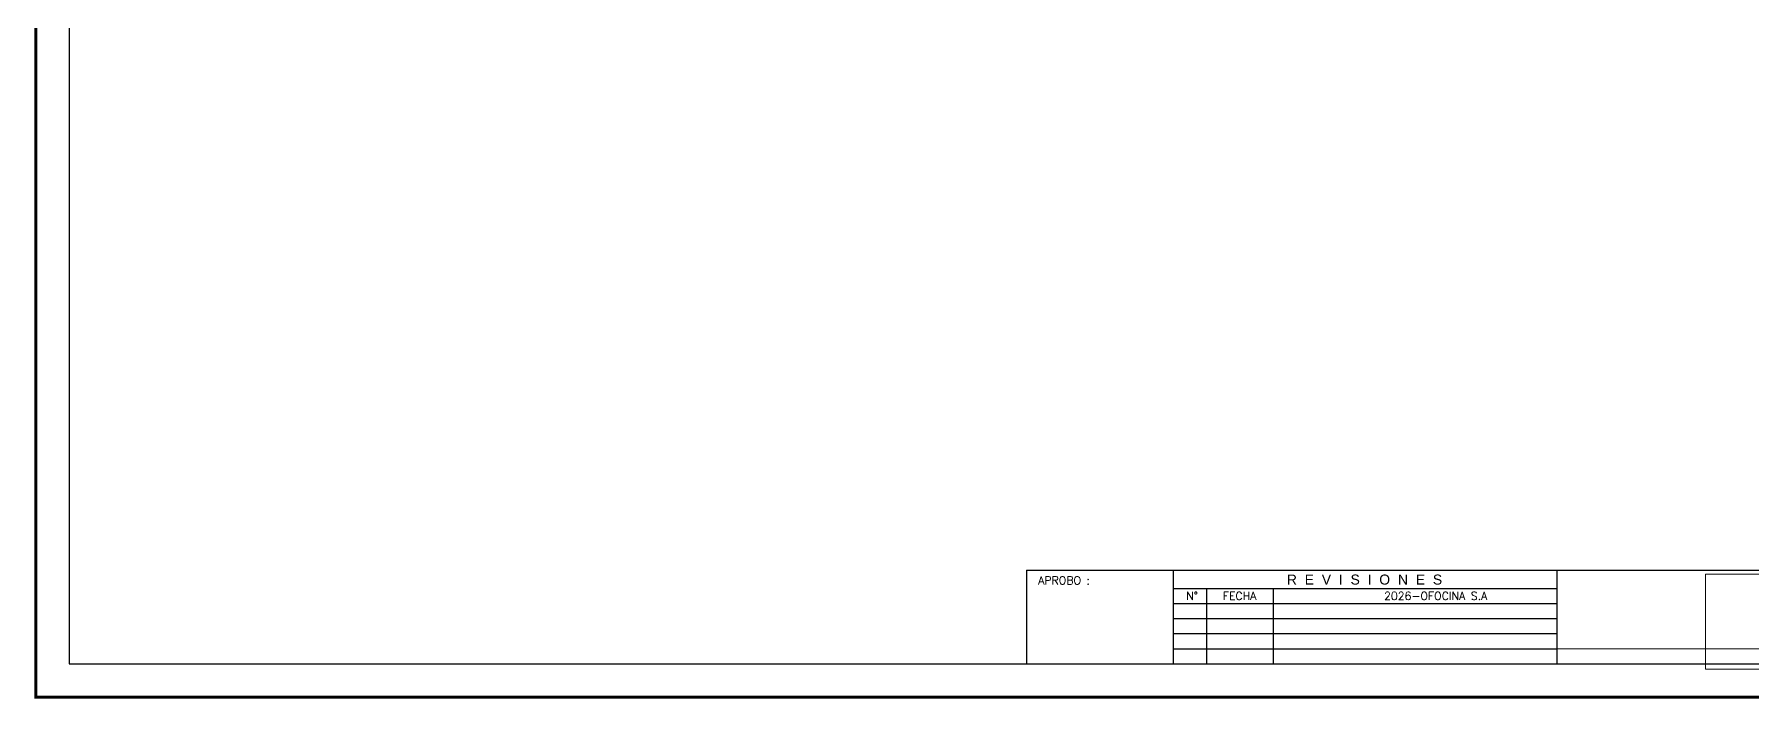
# Model space of a CAD drawing. Header units: metres. Extents: x -42301 to 31628, y -23013 to 30697.
# Drawn here: x -42301 to 6144, y -22423 to -3708 of the extents above; entities that cross this region are included whole.
import ezdxf
from ezdxf.enums import TextEntityAlignment as Align

# ---------------------------------------------------------------- set-up
doc = ezdxf.new("R2010")
doc.units = ezdxf.units.M
doc.header["$LTSCALE"] = 0.01
doc.header["$MEASUREMENT"] = 0
doc.layers.get('0').update_dxf_attribs({"lineweight": 15})
doc.layers.add('Membrete', color=7, linetype='Continuous')
doc.styles.add('ARIAL align - 3mm', font='Arial.ttf', dxfattribs={"height": 3})
doc.styles.add('Simplex.shk', font='simplex.shx', dxfattribs={"height": 1.75})
picture_1 = doc.add_image_def('image1.png', size_in_pixel=(1640, 856))

msp = doc.modelspace()

# ---------------------------------------------------------------- linework, layer by layer
at = {"layer": 'Membrete', "color": 0}
for p, q in [((-41318, 29714), (-41318, -21440)), ((-41318, -21440), (30644, -21440))]:
    msp.add_line(p, q, dxfattribs=at)
at = {"layer": 'Membrete', "linetype": 'Continuous'}
for p, q in [((-14330, -18807), (-14330, -21440)), ((-10193, -18807), (-10193, -21440)), ((621, -18807), (621, -21440)), ((-10193, -19324), (621, -19324)), ((-9253, -19324), (-9253, -21440)), ((-7372, -19324), (-7372, -21440)), ((-10193, -19747), (621, -19747)), ((-10193, -20170), (621, -20170)), ((-10193, -20593), (621, -20593)), ((-10193, -21017), (621, -21017))]:
    msp.add_line(p, q, dxfattribs=at)
at = {"layer": 'Membrete'}
msp.add_line((-14330, -18807), (30644, -18807), dxfattribs=at)
at = {"layer": 'Membrete', "color": 7, "linetype": 'Continuous', "lineweight": 0}
msp.add_line((621, -21017), (17076, -21017), dxfattribs=at)
at = {"layer": 'Membrete', "linetype": 'Continuous', "const_width": 86.7}
msp.add_lwpolyline([(31585, 30654), (-42258, 30654), (-42258, -22380), (31585, -22380)], close=True, dxfattribs=at)

# ---------------------------------------------------------------- texts
at = {"layer": 'Membrete', "style": 'Simplex.shk'}
for s, height, p in [('APROBO :', 225.7, (-13269, -19092)), ('N%%D', 225.7, (-9661, -19530)), ('FECHA', 225.7, (-8320, -19530)), ('2026-OFOCINA S.A', 225.68, (-2793, -19530))]:
    msp.add_text(s, height=height, dxfattribs=at).set_placement(p, align=Align.MIDDLE_CENTER)
at = {"layer": 'Membrete', "linetype": 'Continuous', "style": 'ARIAL align - 3mm'}
msp.add_text('R  E  V  I  S  I  O  N  E  S ', height=282.1, dxfattribs=at).set_placement((-4744, -19069), align=Align.MIDDLE_CENTER)

# ---------------------------------------------------------------- pictures from other files: only their frames are drawn
image = msp.add_image(picture_1, insert=(4818, -21595), size_in_units=(5125, 2675))
image.dxf.flags = 7

doc.saveas('drawing.dxf')
